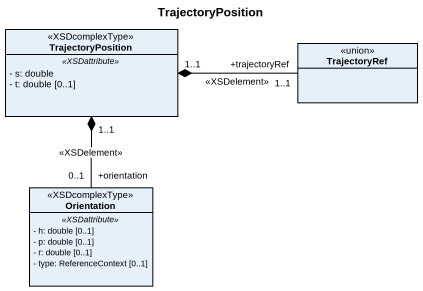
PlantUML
@startuml
title TrajectoryPosition
hide circle
hide empty members
skinparam classAttributeIconSize 0
class TrajectoryPosition <<XSDcomplexType>> {
  .. <<XSDattribute>> ..
  - s: double
  - t: double [0..1]
}
class TrajectoryRef <<union>>
class Orientation <<XSDcomplexType>> {
  .. <<XSDattribute>> ..
  - h: double [0..1]
  - p: double [0..1]
  - r: double [0..1]
  - type: ReferenceContext [0..1]
}
TrajectoryPosition "1..1" *-right- "+trajectoryRef\n1..1" TrajectoryRef : <<XSDelement>>
TrajectoryPosition "1..1" *-- "+orientation\n0..1" Orientation : <<XSDelement>>
@enduml
